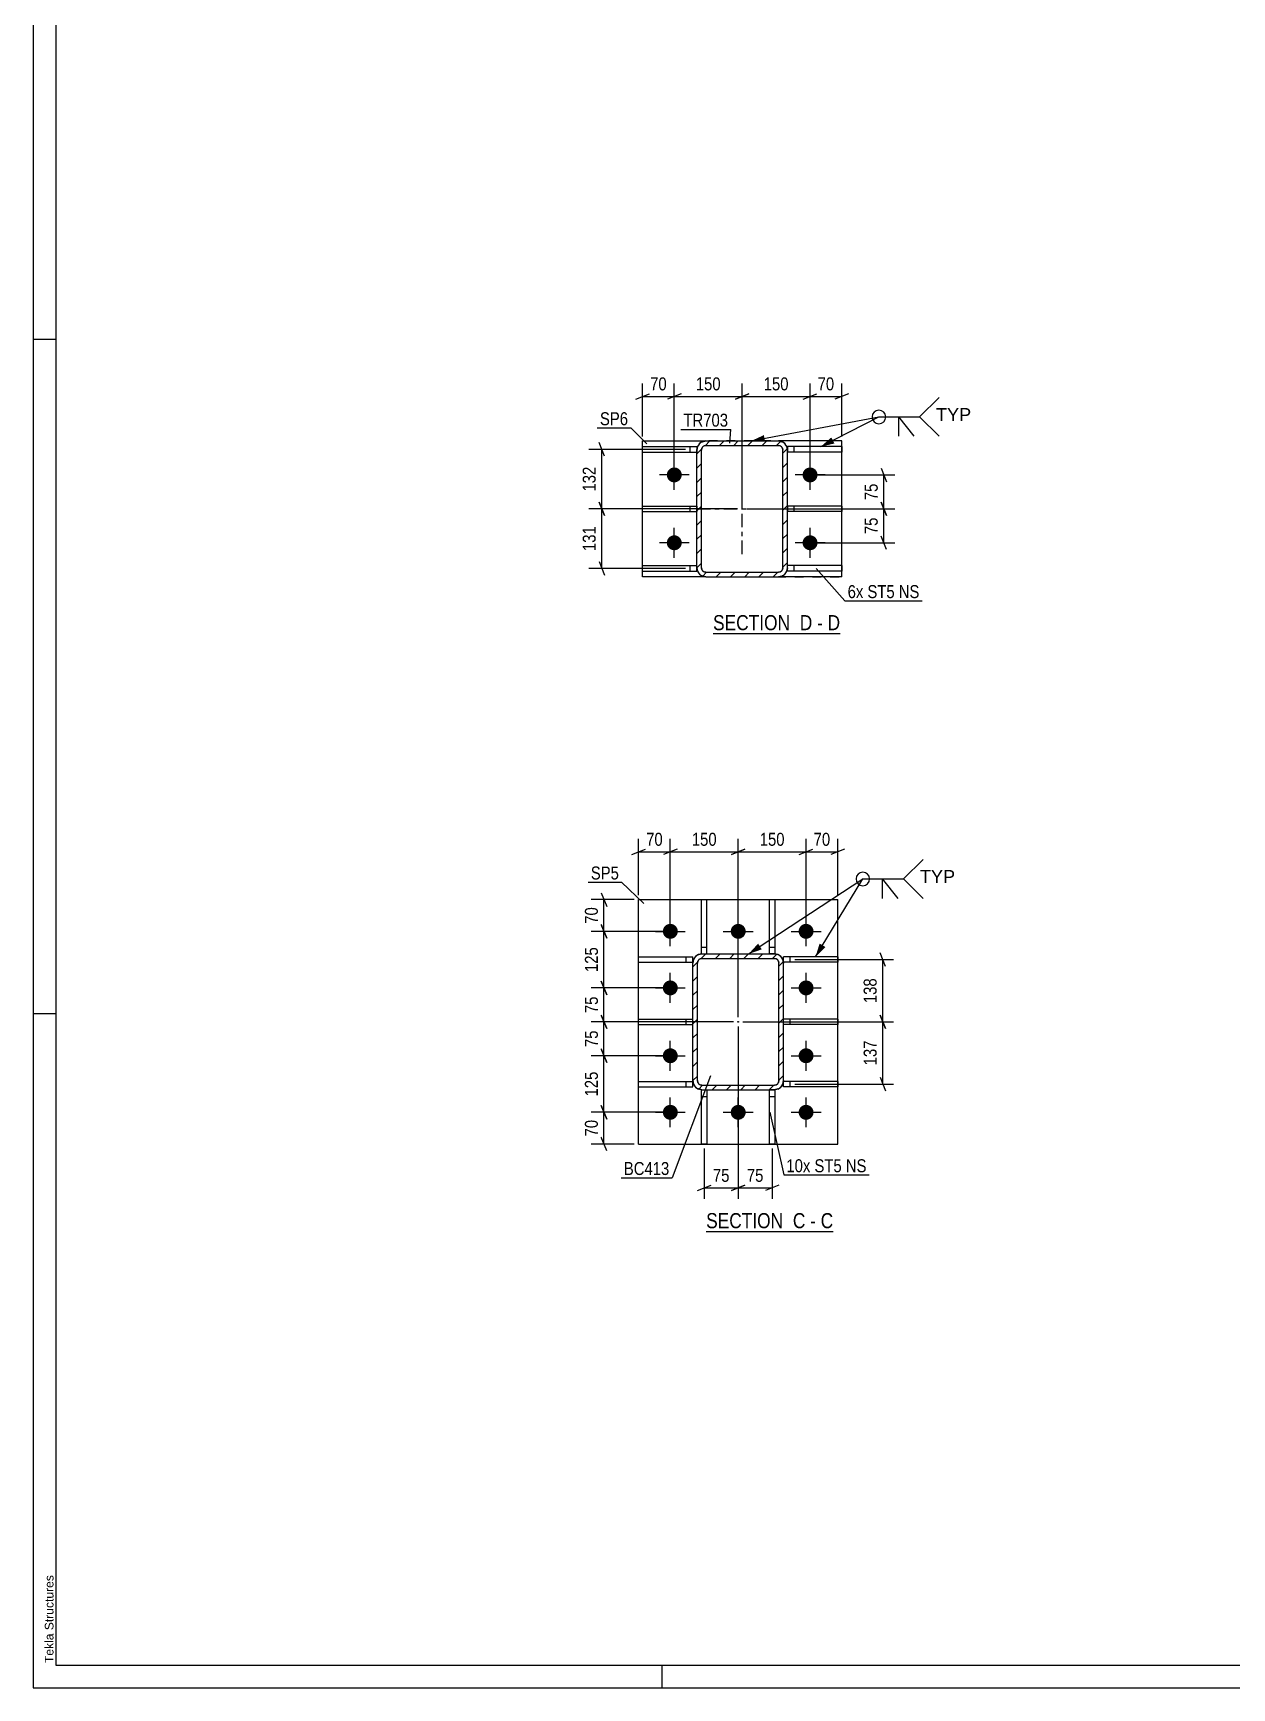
# Model space of a CAD drawing. Header units: millimetres. Extents: x -170 to 1019, y -677 to 164.
# Drawn here: x -169.8 to 95.1, y -676.9 to -311.2 of the extents above; entities that cross this region are included whole.
import ezdxf

# ---------------------------------------------------------------- set-up
doc = ezdxf.new("R2010")
doc.units = ezdxf.units.MM
doc.linetypes.add('DXK_LINE_DOT2', pattern=[3.9198, 1.9599, -1.9599])
doc.linetypes.add('DXK_LINE_DOT3', pattern=[5.9187, 2.979, -0.9799, 0.9799, -0.9799])
doc.styles.add('Arial', font='ARIAL.TTF', dxfattribs={"height": 0.2})
doc.styles.add('Arial Narrow', font='ARIALN.TTF', dxfattribs={"height": 0.2})

# ---------------------------------------------------------------- blocks, each defined once
blk = doc.blocks.new('Unknown-570387359-1163')
at = {"color": 5, "linetype": 'Continuous'}
for p, q in [((-169.76, 164.07), (-169.76, -676.93)), ((-164.76, 159.07), (-164.76, -671.93)), ((-164.76, -378.93), (-169.76, -378.93)), ((-164.76, -527.93), (-169.76, -527.93)), ((-164.76, -671.93), (1014.24, -671.93)), ((-30.76, -676.93), (-30.76, -671.93)), ((-169.76, -676.93), (1019.24, -676.93))]:
    blk.add_line(p, q, dxfattribs=at)
at = {"color": 174, "linetype": 'Continuous', "style": 'Arial'}
blk.add_text('Tekla Structures', height=1.9102, rotation=90, dxfattribs=at).set_placement((-165.26, -671.43))
blk = doc.blocks.new('Unknown-570387359-14 - 5888')
at = {"color": 6, "linetype": 'Continuous'}
blk.add_line((-21.07, -576.08), (7, -576.08), dxfattribs=at)
at = {"color": 0, "linetype": 'Continuous'}
blk.add_wipeout([(-2.96, -575.33), (-2.96, -571.83), (-21.07, -571.83), (-21.07, -575.33)], dxfattribs=at)
at = {"color": 7, "linetype": 'Continuous', "style": 'Arial Narrow'}
blk.add_text('SECTION ', height=3.34, dxfattribs=at).set_placement((-21.07, -575.33))
at = {"color": 0, "linetype": 'Continuous'}
blk.add_wipeout([(0.86, -575.33), (0.86, -571.83), (-1.91, -571.83), (-1.91, -575.33)], dxfattribs=at)
blk.add_wipeout([(3.18, -575.33), (3.18, -571.83), (1.91, -571.83), (1.91, -575.33)], dxfattribs=at)
at = {"color": 7, "linetype": 'Continuous', "style": 'Arial Narrow'}
blk.add_text('C', height=3.34, dxfattribs=at).set_placement((-1.91, -575.33))
at = {"color": 0, "linetype": 'Continuous'}
blk.add_wipeout([(7, -575.33), (7, -571.83), (4.23, -571.83), (4.23, -575.33)], dxfattribs=at)
at = {"color": 7, "linetype": 'Continuous', "style": 'Arial Narrow'}
for s, p in [('-', (1.91, -575.33)), ('C', (4.23, -575.33))]:
    blk.add_text(s, height=3.34, dxfattribs=at).set_placement(p)
blk = doc.blocks.new('Unknown-570387359-15 - 5481')
at = {"color": 6, "linetype": 'Continuous'}
blk.add_line((-19.54, -443.92), (8.53, -443.92), dxfattribs=at)
at = {"color": 0, "linetype": 'Continuous'}
blk.add_wipeout([(-1.43, -443.17), (-1.43, -439.67), (-19.54, -439.67), (-19.54, -443.17)], dxfattribs=at)
at = {"color": 7, "linetype": 'Continuous', "style": 'Arial Narrow'}
blk.add_text('SECTION ', height=3.34, dxfattribs=at).set_placement((-19.54, -443.17))
at = {"color": 0, "linetype": 'Continuous'}
blk.add_wipeout([(2.39, -443.17), (2.39, -439.67), (-0.38, -439.67), (-0.38, -443.17)], dxfattribs=at)
blk.add_wipeout([(4.71, -443.17), (4.71, -439.67), (3.44, -439.67), (3.44, -443.17)], dxfattribs=at)
at = {"color": 7, "linetype": 'Continuous', "style": 'Arial Narrow'}
blk.add_text('D', height=3.34, dxfattribs=at).set_placement((-0.38, -443.17))
at = {"color": 0, "linetype": 'Continuous'}
blk.add_wipeout([(8.53, -443.17), (8.53, -439.67), (5.76, -439.67), (5.76, -443.17)], dxfattribs=at)
at = {"color": 7, "linetype": 'Continuous', "style": 'Arial Narrow'}
for s, p in [('-', (3.44, -443.17)), ('D', (5.76, -443.17))]:
    blk.add_text(s, height=3.34, dxfattribs=at).set_placement(p)
blk = doc.blocks.new('Part-570387359-5983 - 5888')
at = {"color": 2, "linetype": 'Continuous'}
for p, q in [((-7.09, -556.72), (-7.09, -544.72)), ((-5.99, -544.72), (-5.89, -544.72)), ((-5.89, -544.72), (-5.89, -556.72)), ((-5.89, -556.72), (-7.09, -556.72))]:
    blk.add_line(p, q, dxfattribs=at)
at = {"color": 7, "linetype": 'DXK_LINE_DOT2'}
for p, q in [((-5.89, -544.72), (-7.09, -544.72)), ((-7.09, -546.22), (-5.89, -546.22))]:
    blk.add_line(p, q, dxfattribs=at)
blk = doc.blocks.new('Part-570387359-5978 - 5888')
at = {"color": 2, "linetype": 'Continuous'}
for p, q in [((-22.09, -556.72), (-22.09, -544.72)), ((-22.09, -544.72), (-21.99, -544.72)), ((-20.89, -544.72), (-20.89, -556.72)), ((-20.89, -556.72), (-22.09, -556.72))]:
    blk.add_line(p, q, dxfattribs=at)
at = {"color": 7, "linetype": 'DXK_LINE_DOT2'}
for p, q in [((-22.09, -544.72), (-20.89, -544.72)), ((-22.09, -546.22), (-20.89, -546.22))]:
    blk.add_line(p, q, dxfattribs=at)
blk = doc.blocks.new('Part-570387359-5906 - 5888')
at = {"linetype": 'Continuous'}
h = blk.add_hatch(dxfattribs=at)
h.set_pattern_fill('', scale=0.7, style=0, pattern_type=0)
h.set_pattern_definition([(45, (-23.9878, -542.716), (-1.57154, 1.57154), [])])
h.paths.add_polyline_path([(-23.99, -516.72), (-23.99, -542.72), (-23.84, -543.48), (-23.4, -544.13), (-22.75, -544.56), (-21.99, -544.72), (-5.99, -544.72), (-5.22, -544.56), (-4.57, -544.13), (-4.14, -543.48), (-3.99, -542.72), (-3.99, -516.72), (-4.14, -515.95), (-4.57, -515.3), (-5.22, -514.87), (-5.99, -514.72), (-21.99, -514.72), (-22.75, -514.87), (-23.4, -515.3), (-23.84, -515.95)])
h.paths.add_polyline_path([(-22.69, -516.01), (-22.37, -515.79), (-21.99, -515.72), (-5.99, -515.72), (-5.61, -515.79), (-5.28, -516.01), (-5.06, -516.33), (-4.99, -516.72), (-4.99, -542.72), (-5.06, -543.1), (-5.28, -543.42), (-5.61, -543.64), (-5.99, -543.72), (-21.99, -543.72), (-22.37, -543.64), (-22.69, -543.42), (-22.91, -543.1), (-22.99, -542.72), (-22.99, -516.72), (-22.91, -516.33)])
blk.add_hatch(color=30, dxfattribs=at).paths.add_polyline_path([(-13.99, -529.82, -1), (-13.99, -529.62, -1)])
at = {"color": 7, "linetype": 'DXK_LINE_DOT2'}
for p, q in [((-22.75, -514.87), (-21.99, -514.72)), ((-21.99, -514.72), (-5.99, -514.72)), ((-5.99, -514.72), (-5.22, -514.87)), ((-23.99, -516.72), (-23.84, -515.95)), ((-23.99, -542.72), (-23.99, -516.72)), ((-22.91, -516.33), (-22.99, -516.72)), ((-22.99, -542.72), (-22.99, -516.72)), ((-21.99, -515.72), (-22.37, -515.79)), ((-21.99, -515.72), (-5.99, -515.72)), ((-5.61, -515.79), (-5.99, -515.72)), ((-4.99, -516.72), (-5.06, -516.33)), ((-4.99, -542.72), (-4.99, -516.72)), ((-4.14, -515.95), (-3.99, -516.72)), ((-3.99, -542.72), (-3.99, -516.72)), ((-23.84, -543.48), (-23.99, -542.72)), ((-22.99, -542.72), (-22.91, -543.1)), ((-21.99, -544.72), (-22.75, -544.56)), ((-22.37, -543.64), (-21.99, -543.72)), ((-21.99, -543.72), (-5.99, -543.72)), ((-21.99, -544.72), (-5.99, -544.72)), ((-5.99, -543.72), (-5.61, -543.64)), ((-5.22, -544.56), (-5.99, -544.72)), ((-5.06, -543.1), (-4.99, -542.72)), ((-3.99, -542.72), (-4.14, -543.48))]:
    blk.add_line(p, q, dxfattribs=at)
at = {"color": 2, "linetype": 'Continuous'}
for p, q in [((-21.99, -514.72), (-22.75, -514.87)), ((-21.99, -514.72), (-5.99, -514.72)), ((-5.22, -514.87), (-5.99, -514.72)), ((-23.84, -515.95), (-23.99, -516.72)), ((-23.99, -542.72), (-23.99, -516.72)), ((-22.99, -516.72), (-22.91, -516.33)), ((-22.99, -542.72), (-22.99, -516.72)), ((-22.37, -515.79), (-21.99, -515.72)), ((-21.99, -515.72), (-5.99, -515.72)), ((-5.99, -515.72), (-5.61, -515.79)), ((-5.06, -516.33), (-4.99, -516.72)), ((-4.99, -542.72), (-4.99, -516.72)), ((-3.99, -516.72), (-4.14, -515.95)), ((-3.99, -542.72), (-3.99, -516.72)), ((-23.99, -542.72), (-23.84, -543.48)), ((-22.91, -543.1), (-22.99, -542.72)), ((-22.75, -544.56), (-21.99, -544.72)), ((-21.99, -543.72), (-22.37, -543.64)), ((-21.99, -543.72), (-5.99, -543.72)), ((-21.99, -544.72), (-5.99, -544.72)), ((-5.61, -543.64), (-5.99, -543.72)), ((-5.99, -544.72), (-5.22, -544.56)), ((-4.99, -542.72), (-5.06, -543.1)), ((-4.14, -543.48), (-3.99, -542.72))]:
    blk.add_line(p, q, dxfattribs=at)
at = {"color": 7, "linetype": 'DXK_LINE_DOT3'}
blk.add_line((-13.99, -529.72), (-13.99, -529.72), dxfattribs=at)
at = {"color": 30, "linetype": 'DXK_LINE_DOT3'}
blk.add_line((-13.99, -529.72), (-13.99, -529.72), dxfattribs=at)
at = {"color": 30, "linetype": 'Continuous'}
blk.add_circle((-13.99, -529.72), 0.1, dxfattribs=at)
at = {"color": 7, "linetype": 'DXK_LINE_DOT2'}
for centre, radius, start, end in [((-21.99, -516.72), 2, 112.5, 157.5), ((-5.99, -516.72), 2, 22.5, 67.5), ((-21.99, -516.72), 1, 112.5, 157.5), ((-5.99, -516.72), 1, 22.5, 67.5), ((-21.99, -542.72), 2, 202.5, 247.5), ((-21.99, -542.72), 1, 202.5, 247.5), ((-5.99, -542.72), 1, 292.5, 337.5), ((-5.99, -542.72), 2, 292.5, 337.5)]:
    blk.add_arc(centre, radius, start, end, dxfattribs=at)
at = {"color": 2, "linetype": 'Continuous'}
for centre, radius, start, end in [((-21.99, -516.72), 2, 112.5, 157.5), ((-5.99, -516.72), 2, 22.5, 67.5), ((-21.99, -516.72), 1, 112.5, 157.5), ((-5.99, -516.72), 1, 22.5, 67.5), ((-21.99, -542.72), 2, 202.5, 247.5), ((-21.99, -542.72), 1, 202.5, 247.5), ((-5.99, -542.72), 1, 292.5, 337.5), ((-5.99, -542.72), 2, 292.5, 337.5)]:
    blk.add_arc(centre, radius, start, end, dxfattribs=at)
blk = doc.blocks.new('Bolt-570387359-5915 - 5888')
at = {"linetype": 'Continuous'}
for points in [[(-30.64, -509.72, -1), (-27.34, -509.72, -1)], [(-15.64, -509.72, -1), (-12.34, -509.72, -1)], [(-0.64, -509.72, -1), (2.66, -509.72, -1)], [(-30.64, -522.22, -1), (-27.34, -522.22, -1)], [(-0.64, -522.22, -1), (2.66, -522.22, -1)], [(-30.64, -537.22, -1), (-27.34, -537.22, -1)], [(-0.64, -537.22, -1), (2.66, -537.22, -1)], [(-30.64, -549.72, -1), (-27.34, -549.72, -1)], [(-15.64, -549.72, -1), (-12.34, -549.72, -1)], [(-0.64, -549.72, -1), (2.66, -549.72, -1)]]:
    blk.add_hatch(color=1, dxfattribs=at).paths.add_polyline_path(points)
at = {"color": 1, "linetype": 'Continuous'}
for p, q in [((-28.99, -513.02), (-28.99, -506.42)), ((-13.99, -513.02), (-13.99, -506.42)), ((1.01, -513.02), (1.01, -506.42)), ((-32.29, -509.72), (-25.69, -509.72)), ((-17.29, -509.72), (-10.69, -509.72)), ((-2.29, -509.72), (4.31, -509.72)), ((-28.99, -525.52), (-28.99, -518.92)), ((1.01, -525.52), (1.01, -518.92)), ((-32.29, -522.22), (-25.69, -522.22)), ((-2.29, -522.22), (4.31, -522.22)), ((-28.99, -540.52), (-28.99, -533.92)), ((1.01, -540.52), (1.01, -533.92)), ((-32.29, -537.22), (-25.69, -537.22)), ((-2.29, -537.22), (4.31, -537.22)), ((-28.99, -553.02), (-28.99, -546.42)), ((-13.99, -553.02), (-13.99, -546.42)), ((1.01, -553.02), (1.01, -546.42)), ((-32.29, -549.72), (-25.69, -549.72)), ((-17.29, -549.72), (-10.69, -549.72)), ((-2.29, -549.72), (4.31, -549.72))]:
    blk.add_line(p, q, dxfattribs=at)
blk = doc.blocks.new('Part-570387359-5973 - 5888')
at = {"color": 2, "linetype": 'Continuous'}
for p, q in [((-7.09, -514.72), (-7.09, -502.72)), ((-7.09, -502.72), (-5.89, -502.72)), ((-5.89, -502.72), (-5.89, -514.72)), ((-5.89, -514.72), (-5.99, -514.72))]:
    blk.add_line(p, q, dxfattribs=at)
at = {"color": 7, "linetype": 'DXK_LINE_DOT2'}
for p, q in [((-7.09, -513.22), (-5.89, -513.22)), ((-5.99, -514.72), (-7.09, -514.72))]:
    blk.add_line(p, q, dxfattribs=at)
blk = doc.blocks.new('Part-570387359-6017 - 5888')
at = {"color": 2, "linetype": 'Continuous'}
for p, q in [((-35.99, -544.07), (-35.99, -542.87)), ((-35.99, -542.87), (-23.99, -542.87)), ((-35.99, -544.07), (-23.99, -544.07)), ((-23.99, -544.07), (-23.99, -542.87))]:
    blk.add_line(p, q, dxfattribs=at)
at = {"color": 7, "linetype": 'DXK_LINE_DOT2'}
blk.add_line((-25.49, -544.07), (-25.49, -542.87), dxfattribs=at)
blk = doc.blocks.new('Part-570387359-5953 - 5888')
at = {"color": 2, "linetype": 'Continuous'}
for p, q in [((-35.99, -556.72), (-35.99, -502.72)), ((-35.99, -502.72), (8.01, -502.72)), ((8.01, -556.72), (8.01, -502.72)), ((-35.99, -556.72), (8.01, -556.72))]:
    blk.add_line(p, q, dxfattribs=at)
blk = doc.blocks.new('Part-570387359-5997 - 5888')
at = {"color": 2, "linetype": 'Continuous'}
for p, q in [((8.01, -529.12), (-3.99, -529.12)), ((8.01, -529.12), (8.01, -530.32)), ((8.01, -530.32), (-3.99, -530.32))]:
    blk.add_line(p, q, dxfattribs=at)
at = {"color": 7, "linetype": 'DXK_LINE_DOT2'}
for p, q in [((-3.99, -530.32), (-3.99, -529.12)), ((-2.49, -530.32), (-2.49, -529.12))]:
    blk.add_line(p, q, dxfattribs=at)
blk = doc.blocks.new('Part-570387359-6002 - 5888')
at = {"color": 2, "linetype": 'Continuous'}
for p, q in [((8.01, -542.87), (-3.99, -542.87)), ((-3.99, -544.07), (-3.99, -542.87)), ((8.01, -544.07), (-3.99, -544.07)), ((8.01, -542.87), (8.01, -544.07))]:
    blk.add_line(p, q, dxfattribs=at)
at = {"color": 7, "linetype": 'DXK_LINE_DOT2'}
blk.add_line((-2.49, -544.07), (-2.49, -542.87), dxfattribs=at)
blk = doc.blocks.new('Part-570387359-6007 - 5888')
at = {"color": 2, "linetype": 'Continuous'}
for p, q in [((-35.99, -516.57), (-35.99, -515.37)), ((-35.99, -515.37), (-23.99, -515.37)), ((-23.99, -516.57), (-23.99, -515.37)), ((-35.99, -516.57), (-23.99, -516.57))]:
    blk.add_line(p, q, dxfattribs=at)
at = {"color": 7, "linetype": 'DXK_LINE_DOT2'}
blk.add_line((-25.49, -516.57), (-25.49, -515.37), dxfattribs=at)
blk = doc.blocks.new('Part-570387359-6012 - 5888')
at = {"color": 2, "linetype": 'Continuous'}
for p, q in [((-35.99, -530.32), (-35.99, -529.12)), ((-35.99, -529.12), (-23.99, -529.12)), ((-35.99, -530.32), (-23.99, -530.32))]:
    blk.add_line(p, q, dxfattribs=at)
at = {"color": 7, "linetype": 'DXK_LINE_DOT2'}
for p, q in [((-25.49, -530.32), (-25.49, -529.12)), ((-23.99, -530.32), (-23.99, -529.12))]:
    blk.add_line(p, q, dxfattribs=at)
blk = doc.blocks.new('Part-570387359-6022 - 5888')
at = {"color": 2, "linetype": 'Continuous'}
for p, q in [((-22.09, -514.72), (-22.09, -502.72)), ((-22.09, -502.72), (-20.89, -502.72)), ((-20.89, -514.72), (-20.89, -502.72)), ((-22.09, -514.72), (-21.99, -514.72))]:
    blk.add_line(p, q, dxfattribs=at)
at = {"color": 7, "linetype": 'DXK_LINE_DOT2'}
for p, q in [((-22.09, -513.22), (-20.89, -513.22)), ((-21.99, -514.72), (-20.89, -514.72))]:
    blk.add_line(p, q, dxfattribs=at)
blk = doc.blocks.new('Part-570387359-6038 - 5888')
at = {"color": 2, "linetype": 'Continuous'}
for p, q in [((8.01, -515.37), (-3.99, -515.37)), ((-3.99, -516.57), (-3.99, -515.37)), ((8.01, -515.37), (8.01, -516.57)), ((8.01, -516.57), (-3.99, -516.57))]:
    blk.add_line(p, q, dxfattribs=at)
at = {"color": 7, "linetype": 'DXK_LINE_DOT2'}
blk.add_line((-2.49, -516.57), (-2.49, -515.37), dxfattribs=at)
blk = doc.blocks.new('Part-570387359-5596 - 5481')
at = {"color": 2, "linetype": 'Continuous'}
for p, q in [((8.89, -402.6), (-3.11, -402.6)), ((-3.11, -402.6), (-3.11, -403.35)), ((8.89, -403.8), (-3.11, -403.8)), ((8.89, -402.6), (8.89, -403.8))]:
    blk.add_line(p, q, dxfattribs=at)
at = {"color": 7, "linetype": 'DXK_LINE_DOT2'}
for p, q in [((-3.11, -403.35), (-3.11, -403.8)), ((-1.61, -403.8), (-1.61, -402.6))]:
    blk.add_line(p, q, dxfattribs=at)
blk = doc.blocks.new('Part-570387359-5631 - 5481')
at = {"color": 2, "linetype": 'Continuous'}
for p, q in [((8.89, -428.9), (-3.11, -428.9)), ((-3.11, -430.1), (-3.11, -429.35)), ((8.89, -430.1), (-3.11, -430.1)), ((8.89, -428.9), (8.89, -430.1))]:
    blk.add_line(p, q, dxfattribs=at)
at = {"color": 7, "linetype": 'DXK_LINE_DOT2'}
for p, q in [((-3.11, -429.35), (-3.11, -428.9)), ((-1.61, -430.1), (-1.61, -428.9))]:
    blk.add_line(p, q, dxfattribs=at)
blk = doc.blocks.new('Part-570387359-5611 - 5481')
at = {"color": 2, "linetype": 'Continuous'}
for p, q in [((-35.11, -403.8), (-35.11, -402.6)), ((-35.11, -402.6), (-23.11, -402.6)), ((-35.11, -403.8), (-23.11, -403.8)), ((-23.11, -402.6), (-23.11, -403.35))]:
    blk.add_line(p, q, dxfattribs=at)
at = {"color": 7, "linetype": 'DXK_LINE_DOT2'}
for p, q in [((-24.61, -403.8), (-24.61, -402.6)), ((-23.11, -403.35), (-23.11, -403.8))]:
    blk.add_line(p, q, dxfattribs=at)
blk = doc.blocks.new('Part-570387359-5571 - 5481')
at = {"color": 2, "linetype": 'Continuous'}
for p, q in [((-35.11, -431.35), (-35.11, -401.35)), ((-35.11, -401.35), (-21.11, -401.35)), ((8.89, -401.35), (-5.11, -401.35)), ((8.89, -431.35), (8.89, -401.35)), ((-21.11, -431.35), (-35.11, -431.35)), ((8.89, -431.35), (-5.11, -431.35))]:
    blk.add_line(p, q, dxfattribs=at)
at = {"color": 7, "linetype": 'DXK_LINE_DOT2'}
for p, q in [((8.89, -401.35), (-21.11, -401.35)), ((-21.11, -401.35), (-5.11, -401.35)), ((-21.11, -431.35), (8.89, -431.35)), ((-21.11, -431.35), (-5.11, -431.35))]:
    blk.add_line(p, q, dxfattribs=at)
blk = doc.blocks.new('Part-570387359-5601 - 5481')
at = {"color": 2, "linetype": 'Continuous'}
for p, q in [((8.89, -415.75), (-3.11, -415.75)), ((8.89, -415.75), (8.89, -416.95)), ((8.89, -416.95), (-3.11, -416.95))]:
    blk.add_line(p, q, dxfattribs=at)
at = {"color": 7, "linetype": 'DXK_LINE_DOT2'}
for p, q in [((-3.11, -415.75), (-3.11, -416.95)), ((-1.61, -416.95), (-1.61, -415.75))]:
    blk.add_line(p, q, dxfattribs=at)
blk = doc.blocks.new('Part-570387359-5606 - 5481')
at = {"color": 2, "linetype": 'Continuous'}
for p, q in [((-35.11, -430.1), (-35.11, -428.9)), ((-35.11, -428.9), (-23.11, -428.9)), ((-35.11, -430.1), (-23.11, -430.1)), ((-23.11, -430.1), (-23.11, -429.35))]:
    blk.add_line(p, q, dxfattribs=at)
at = {"color": 7, "linetype": 'DXK_LINE_DOT2'}
for p, q in [((-24.61, -430.1), (-24.61, -428.9)), ((-23.11, -429.35), (-23.11, -428.9))]:
    blk.add_line(p, q, dxfattribs=at)
blk = doc.blocks.new('Part-570387359-5616 - 5481')
at = {"color": 2, "linetype": 'Continuous'}
for p, q in [((-35.11, -416.95), (-35.11, -415.75)), ((-35.11, -415.75), (-23.11, -415.75)), ((-35.11, -416.95), (-23.11, -416.95))]:
    blk.add_line(p, q, dxfattribs=at)
at = {"color": 7, "linetype": 'DXK_LINE_DOT2'}
for p, q in [((-24.61, -416.95), (-24.61, -415.75)), ((-23.11, -415.75), (-23.11, -416.95))]:
    blk.add_line(p, q, dxfattribs=at)
blk = doc.blocks.new('Part-570387359-5642 - 5481')
at = {"linetype": 'Continuous'}
h = blk.add_hatch(dxfattribs=at)
h.set_pattern_fill('', scale=0.7, style=0, pattern_type=0)
h.set_pattern_definition([(45, (-23.112, -429.3494), (-1.57154, 1.57154), [])])
h.paths.add_polyline_path([(-23.11, -403.35), (-23.11, -429.35), (-22.96, -430.11), (-22.53, -430.76), (-21.88, -431.2), (-21.11, -431.35), (-5.11, -431.35), (-4.35, -431.2), (-3.7, -430.76), (-3.26, -430.11), (-3.11, -429.35), (-3.11, -403.35), (-3.26, -402.58), (-3.7, -401.94), (-4.35, -401.5), (-5.11, -401.35), (-21.11, -401.35), (-21.88, -401.5), (-22.53, -401.94), (-22.96, -402.58)])
h.paths.add_polyline_path([(-21.82, -402.64), (-21.49, -402.43), (-21.11, -402.35), (-5.11, -402.35), (-4.73, -402.43), (-4.4, -402.64), (-4.19, -402.97), (-4.11, -403.35), (-4.11, -429.35), (-4.19, -429.73), (-4.4, -430.06), (-4.73, -430.27), (-5.11, -430.35), (-21.11, -430.35), (-21.49, -430.27), (-21.82, -430.06), (-22.04, -429.73), (-22.11, -429.35), (-22.11, -403.35), (-22.04, -402.97)])
at = {"color": 7, "linetype": 'DXK_LINE_DOT2'}
for p, q in [((-21.88, -401.5), (-21.11, -401.35)), ((-21.11, -401.35), (-5.11, -401.35)), ((-5.11, -401.35), (-4.35, -401.5)), ((-23.11, -403.35), (-22.96, -402.58)), ((-23.11, -429.35), (-23.11, -403.35)), ((-22.04, -402.97), (-22.11, -403.35)), ((-22.11, -429.35), (-22.11, -403.35)), ((-21.11, -402.35), (-21.49, -402.43)), ((-21.11, -402.35), (-5.11, -402.35)), ((-4.73, -402.43), (-5.11, -402.35)), ((-4.11, -403.35), (-4.19, -402.97)), ((-4.11, -429.35), (-4.11, -403.35)), ((-3.26, -402.58), (-3.11, -403.35)), ((-3.11, -429.35), (-3.11, -403.35)), ((-22.96, -430.11), (-23.11, -429.35)), ((-22.11, -429.35), (-22.04, -429.73)), ((-21.11, -431.35), (-21.88, -431.2)), ((-21.49, -430.27), (-21.11, -430.35)), ((-21.11, -430.35), (-5.11, -430.35)), ((-21.11, -431.35), (-5.11, -431.35)), ((-5.11, -430.35), (-4.73, -430.27)), ((-4.35, -431.2), (-5.11, -431.35)), ((-4.19, -429.73), (-4.11, -429.35)), ((-3.11, -429.35), (-3.26, -430.11))]:
    blk.add_line(p, q, dxfattribs=at)
at = {"color": 2, "linetype": 'Continuous'}
for p, q in [((-21.11, -401.35), (-21.88, -401.5)), ((-21.11, -401.35), (-5.11, -401.35)), ((-4.35, -401.5), (-5.11, -401.35)), ((-22.96, -402.58), (-23.11, -403.35)), ((-23.11, -429.35), (-23.11, -403.35)), ((-22.11, -403.35), (-22.04, -402.97)), ((-22.11, -429.35), (-22.11, -403.35)), ((-21.49, -402.43), (-21.11, -402.35)), ((-21.11, -402.35), (-5.11, -402.35)), ((-5.11, -402.35), (-4.73, -402.43)), ((-4.19, -402.97), (-4.11, -403.35)), ((-4.11, -429.35), (-4.11, -403.35)), ((-3.11, -403.35), (-3.26, -402.58)), ((-3.11, -429.35), (-3.11, -403.35)), ((-23.11, -429.35), (-22.96, -430.11)), ((-22.04, -429.73), (-22.11, -429.35)), ((-21.88, -431.2), (-21.11, -431.35)), ((-21.11, -430.35), (-21.49, -430.27)), ((-21.11, -430.35), (-5.11, -430.35)), ((-21.11, -431.35), (-5.11, -431.35)), ((-4.73, -430.27), (-5.11, -430.35)), ((-5.11, -431.35), (-4.35, -431.2)), ((-4.11, -429.35), (-4.19, -429.73)), ((-3.26, -430.11), (-3.11, -429.35))]:
    blk.add_line(p, q, dxfattribs=at)
at = {"color": 7, "linetype": 'DXK_LINE_DOT3'}
for p, q in [((-13.11, -426.35), (-13.11, -406.35)), ((-23.11, -416.35), (-3.11, -416.35))]:
    blk.add_line(p, q, dxfattribs=at)
at = {"color": 7, "linetype": 'DXK_LINE_DOT2'}
for centre, radius, start, end in [((-21.11, -403.35), 2, 112.5, 157.5), ((-5.11, -403.35), 2, 22.5, 67.5), ((-21.11, -403.35), 1, 112.5, 157.5), ((-5.11, -403.35), 1, 22.5, 67.5), ((-21.11, -429.35), 2, 202.5, 247.5), ((-21.11, -429.35), 1, 202.5, 247.5), ((-5.11, -429.35), 1, 292.5, 337.5), ((-5.11, -429.35), 2, 292.5, 337.5)]:
    blk.add_arc(centre, radius, start, end, dxfattribs=at)
at = {"color": 2, "linetype": 'Continuous'}
for centre, radius, start, end in [((-21.11, -403.35), 2, 112.5, 157.5), ((-5.11, -403.35), 2, 22.5, 67.5), ((-21.11, -403.35), 1, 112.5, 157.5), ((-5.11, -403.35), 1, 22.5, 67.5), ((-21.11, -429.35), 2, 202.5, 247.5), ((-21.11, -429.35), 1, 202.5, 247.5), ((-5.11, -429.35), 1, 292.5, 337.5), ((-5.11, -429.35), 2, 292.5, 337.5)]:
    blk.add_arc(centre, radius, start, end, dxfattribs=at)
blk = doc.blocks.new('Bolt-570387359-5668 - 5481')
at = {"linetype": 'Continuous'}
for points in [[(-29.76, -408.85, -1), (-26.46, -408.85, -1)], [(0.24, -408.85, -1), (3.54, -408.85, -1)], [(-29.76, -423.85, -1), (-26.46, -423.85, -1)], [(0.24, -423.85, -1), (3.54, -423.85, -1)]]:
    blk.add_hatch(color=1, dxfattribs=at).paths.add_polyline_path(points)
at = {"color": 1, "linetype": 'Continuous'}
for p, q in [((-28.11, -412.15), (-28.11, -405.55)), ((1.89, -412.15), (1.89, -405.55)), ((-24.81, -408.85), (-31.41, -408.85)), ((5.19, -408.85), (-1.41, -408.85)), ((-28.11, -427.15), (-28.11, -420.55)), ((1.89, -427.15), (1.89, -420.55)), ((-24.81, -423.85), (-31.41, -423.85)), ((5.19, -423.85), (-1.41, -423.85))]:
    blk.add_line(p, q, dxfattribs=at)
blk = doc.blocks.new('StraightDimension-570387359-18965 - 5888')
at = {"color": 7, "linetype": 'Continuous'}
for p, q in [((-36.99, -502.72), (-46.49, -502.72)), ((-44.24, -501.22), (-43.04, -504.22)), ((-43.64, -509.72), (-43.64, -502.72)), ((-43.04, -511.22), (-44.24, -508.22)), ((-29.99, -509.72), (-46.49, -509.72))]:
    blk.add_line(p, q, dxfattribs=at)
at = {"color": 0}
blk.add_wipeout([(-44.39, -503.79), (-48.59, -503.79), (-48.59, -508.64), (-44.39, -508.64)], dxfattribs=at)
at = {"color": 3, "style": 'Arial Narrow'}
blk.add_text('70', height=2.863, rotation=90.0002, dxfattribs=at).set_placement((-44.99, -508.04))
blk = doc.blocks.new('StraightDimension-570387359-18970 - 5888')
at = {"color": 7, "linetype": 'Continuous'}
for p, q in [((-44.24, -548.22), (-43.04, -551.22)), ((-29.99, -549.72), (-46.49, -549.72)), ((-43.64, -556.72), (-43.64, -549.72)), ((-43.04, -558.22), (-44.24, -555.22)), ((-36.99, -556.72), (-46.49, -556.72))]:
    blk.add_line(p, q, dxfattribs=at)
at = {"color": 0}
blk.add_wipeout([(-44.39, -550.79), (-48.59, -550.79), (-48.59, -555.64), (-44.39, -555.64)], dxfattribs=at)
at = {"color": 3, "style": 'Arial Narrow'}
blk.add_text('70', height=2.863, rotation=90.0002, dxfattribs=at).set_placement((-44.99, -555.04))
blk = doc.blocks.new('StraightDimension-570387359-6171 - 5888')
at = {"color": 7, "linetype": 'Continuous'}
for p, q in [((18.54, -517.47), (17.34, -514.47)), ((-1.49, -515.97), (20.34, -515.97)), ((17.94, -529.72), (17.94, -515.97)), ((-12.99, -529.72), (20.34, -529.72)), ((17.34, -528.22), (18.54, -531.22))]:
    blk.add_line(p, q, dxfattribs=at)
at = {"color": 0}
blk.add_wipeout([(17.19, -519.5), (12.99, -519.5), (12.99, -526.18), (17.19, -526.18)], dxfattribs=at)
at = {"color": 3, "style": 'Arial Narrow'}
blk.add_text('138', height=2.863, rotation=90.0002, dxfattribs=at).set_placement((16.59, -525.58))
blk = doc.blocks.new('StraightDimension-570387359-6130 - 5888')
at = {"color": 7, "linetype": 'Continuous'}
for p, q in [((-28.99, -508.72), (-28.99, -489.31)), ((-13.99, -528.72), (-13.99, -489.31)), ((-27.49, -491.56), (-30.49, -492.76)), ((-28.99, -492.16), (-13.99, -492.16)), ((-15.49, -492.76), (-12.49, -491.56))]:
    blk.add_line(p, q, dxfattribs=at)
at = {"color": 0}
blk.add_wipeout([(-18.15, -491.41), (-18.15, -487.21), (-24.83, -487.21), (-24.83, -491.41)], dxfattribs=at)
at = {"color": 3, "style": 'Arial Narrow'}
blk.add_text('150', height=2.863, dxfattribs=at).set_placement((-24.23, -490.81))
blk = doc.blocks.new('StraightDimension-570387359-18969 - 5888')
at = {"color": 7, "linetype": 'Continuous'}
for p, q in [((-29.99, -537.22), (-46.49, -537.22)), ((-44.24, -535.72), (-43.04, -538.72)), ((-43.64, -549.72), (-43.64, -537.22)), ((-43.04, -551.22), (-44.24, -548.22)), ((-29.99, -549.72), (-46.49, -549.72))]:
    blk.add_line(p, q, dxfattribs=at)
at = {"color": 0}
blk.add_wipeout([(-44.39, -540.12), (-48.59, -540.12), (-48.59, -546.81), (-44.39, -546.81)], dxfattribs=at)
at = {"color": 3, "style": 'Arial Narrow'}
blk.add_text('125', height=2.863, rotation=90.0002, dxfattribs=at).set_placement((-44.99, -546.21))
blk = doc.blocks.new('StraightDimension-570387359-18966 - 5888')
at = {"color": 7, "linetype": 'Continuous'}
for p, q in [((-44.24, -508.22), (-43.04, -511.22)), ((-29.99, -509.72), (-46.49, -509.72)), ((-43.64, -522.22), (-43.64, -509.72)), ((-29.99, -522.22), (-46.49, -522.22)), ((-43.04, -523.72), (-44.24, -520.72))]:
    blk.add_line(p, q, dxfattribs=at)
at = {"color": 0}
blk.add_wipeout([(-44.39, -512.62), (-48.59, -512.62), (-48.59, -519.31), (-44.39, -519.31)], dxfattribs=at)
at = {"color": 3, "style": 'Arial Narrow'}
blk.add_text('125', height=2.863, rotation=90.0002, dxfattribs=at).set_placement((-44.99, -518.71))
blk = doc.blocks.new('StraightDimension-570387359-6147 - 5888')
at = {"color": 7, "linetype": 'Continuous'}
for p, q in [((-35.99, -501.72), (-35.99, -489.31)), ((-28.99, -508.72), (-28.99, -489.31)), ((-37.49, -492.76), (-34.49, -491.56)), ((-35.99, -492.16), (-28.99, -492.16)), ((-27.49, -491.56), (-30.49, -492.76))]:
    blk.add_line(p, q, dxfattribs=at)
at = {"color": 0}
blk.add_wipeout([(-30.06, -491.41), (-30.06, -487.21), (-34.92, -487.21), (-34.92, -491.41)], dxfattribs=at)
at = {"color": 3, "style": 'Arial Narrow'}
blk.add_text('70', height=2.863, dxfattribs=at).set_placement((-34.32, -490.81))
blk = doc.blocks.new('StraightDimension-570387359-6103 - 5888')
at = {"color": 7, "linetype": 'Continuous'}
for p, q in [((1.01, -508.72), (1.01, -489.31)), ((8.01, -501.72), (8.01, -489.31)), ((-0.49, -492.76), (2.51, -491.56)), ((1.01, -492.16), (8.01, -492.16)), ((9.51, -491.56), (6.51, -492.76))]:
    blk.add_line(p, q, dxfattribs=at)
at = {"color": 0}
blk.add_wipeout([(6.94, -491.41), (6.94, -487.21), (2.08, -487.21), (2.08, -491.41)], dxfattribs=at)
at = {"color": 3, "style": 'Arial Narrow'}
blk.add_text('70', height=2.863, dxfattribs=at).set_placement((2.68, -490.81))
blk = doc.blocks.new('StraightDimension-570387359-6113 - 5888')
at = {"color": 7, "linetype": 'Continuous'}
for p, q in [((-13.99, -528.72), (-13.99, -489.31)), ((1.01, -508.72), (1.01, -489.31)), ((-12.49, -491.56), (-15.49, -492.76)), ((-13.99, -492.16), (1.01, -492.16)), ((-0.49, -492.76), (2.51, -491.56))]:
    blk.add_line(p, q, dxfattribs=at)
at = {"color": 0}
blk.add_wipeout([(-3.15, -491.41), (-3.15, -487.21), (-9.83, -487.21), (-9.83, -491.41)], dxfattribs=at)
at = {"color": 3, "style": 'Arial Narrow'}
blk.add_text('150', height=2.863, dxfattribs=at).set_placement((-9.23, -490.81))
blk = doc.blocks.new('StraightDimension-570387359-6158 - 5888')
at = {"color": 7, "linetype": 'Continuous'}
for p, q in [((-12.99, -529.72), (20.34, -529.72)), ((18.54, -531.22), (17.34, -528.22)), ((17.94, -543.47), (17.94, -529.72)), ((-1.49, -543.47), (20.34, -543.47)), ((17.34, -541.97), (18.54, -544.97))]:
    blk.add_line(p, q, dxfattribs=at)
at = {"color": 0}
blk.add_wipeout([(17.19, -533.25), (12.99, -533.25), (12.99, -539.93), (17.19, -539.93)], dxfattribs=at)
at = {"color": 3, "style": 'Arial Narrow'}
blk.add_text('137', height=2.863, rotation=90.0002, dxfattribs=at).set_placement((16.59, -539.33))
blk = doc.blocks.new('StraightDimension-570387359-6244 - 5888')
at = {"color": 7, "linetype": 'Continuous'}
for p, q in [((-13.99, -530.72), (-13.99, -568.83)), ((-21.49, -557.72), (-21.49, -568.83)), ((-22.99, -567.03), (-19.99, -565.83)), ((-21.49, -566.43), (-13.99, -566.43)), ((-12.49, -565.83), (-15.49, -567.03))]:
    blk.add_line(p, q, dxfattribs=at)
at = {"color": 0}
blk.add_wipeout([(-15.31, -565.68), (-15.31, -561.48), (-20.17, -561.48), (-20.17, -565.68)], dxfattribs=at)
at = {"color": 3, "style": 'Arial Narrow'}
blk.add_text('75', height=2.863, dxfattribs=at).set_placement((-19.57, -565.08))
blk = doc.blocks.new('StraightDimension-570387359-6257 - 5888')
at = {"color": 7, "linetype": 'Continuous'}
for p, q in [((-13.99, -530.72), (-13.99, -568.83)), ((-6.49, -557.72), (-6.49, -568.83)), ((-15.49, -567.03), (-12.49, -565.83)), ((-13.99, -566.43), (-6.49, -566.43)), ((-4.99, -565.83), (-7.99, -567.03))]:
    blk.add_line(p, q, dxfattribs=at)
at = {"color": 0}
blk.add_wipeout([(-7.81, -565.68), (-7.81, -561.48), (-12.67, -561.48), (-12.67, -565.68)], dxfattribs=at)
at = {"color": 3, "style": 'Arial Narrow'}
blk.add_text('75', height=2.863, dxfattribs=at).set_placement((-12.07, -565.08))
blk = doc.blocks.new('StraightDimension-570387359-18967 - 5888')
at = {"color": 7, "linetype": 'Continuous'}
for p, q in [((-29.99, -522.22), (-46.49, -522.22)), ((-44.24, -520.72), (-43.04, -523.72)), ((-43.64, -529.72), (-43.64, -522.22)), ((-14.99, -529.72), (-46.49, -529.72)), ((-43.04, -531.22), (-44.24, -528.22))]:
    blk.add_line(p, q, dxfattribs=at)
at = {"color": 0}
blk.add_wipeout([(-44.39, -523.54), (-48.59, -523.54), (-48.59, -528.39), (-44.39, -528.39)], dxfattribs=at)
at = {"color": 3, "style": 'Arial Narrow'}
blk.add_text('75', height=2.863, rotation=90.0002, dxfattribs=at).set_placement((-44.99, -527.79))
blk = doc.blocks.new('StraightDimension-570387359-18968 - 5888')
at = {"color": 7, "linetype": 'Continuous'}
for p, q in [((-14.99, -529.72), (-46.49, -529.72)), ((-44.24, -528.22), (-43.04, -531.22)), ((-43.64, -537.22), (-43.64, -529.72)), ((-29.99, -537.22), (-46.49, -537.22)), ((-43.04, -538.72), (-44.24, -535.72))]:
    blk.add_line(p, q, dxfattribs=at)
at = {"color": 0}
blk.add_wipeout([(-44.39, -531.04), (-48.59, -531.04), (-48.59, -535.89), (-44.39, -535.89)], dxfattribs=at)
at = {"color": 3, "style": 'Arial Narrow'}
blk.add_text('75', height=2.863, rotation=90.0002, dxfattribs=at).set_placement((-44.99, -535.29))
blk = doc.blocks.new('StraightDimension-570387359-5805 - 5481')
at = {"color": 7, "linetype": 'Continuous'}
for p, q in [((0.39, -392.11), (3.39, -390.91)), ((1.89, -407.85), (1.89, -388.66)), ((10.39, -390.91), (7.39, -392.11)), ((8.89, -400.35), (8.89, -388.66)), ((1.89, -391.51), (8.89, -391.51))]:
    blk.add_line(p, q, dxfattribs=at)
at = {"color": 0}
blk.add_wipeout([(7.82, -390.76), (7.82, -386.56), (2.96, -386.56), (2.96, -390.76)], dxfattribs=at)
at = {"color": 3, "style": 'Arial Narrow'}
blk.add_text('70', height=2.863, dxfattribs=at).set_placement((3.56, -390.16))
blk = doc.blocks.new('StraightDimension-570387359-5686 - 5481')
at = {"color": 7, "linetype": 'Continuous'}
for p, q in [((-14.11, -416.35), (-46.98, -416.35)), ((-43.53, -417.85), (-44.73, -414.85)), ((-44.13, -429.5), (-44.13, -416.35)), ((-25.61, -429.5), (-46.98, -429.5)), ((-44.73, -428), (-43.53, -431))]:
    blk.add_line(p, q, dxfattribs=at)
at = {"color": 0}
blk.add_wipeout([(-44.88, -419.58), (-49.08, -419.58), (-49.08, -426.27), (-44.88, -426.27)], dxfattribs=at)
at = {"color": 3, "style": 'Arial Narrow'}
blk.add_text('131', height=2.863, rotation=90.0002, dxfattribs=at).set_placement((-45.48, -425.67))
blk = doc.blocks.new('StraightDimension-570387359-5731 - 5481')
at = {"color": 7, "linetype": 'Continuous'}
for p, q in [((2.89, -408.85), (20.58, -408.85)), ((17.58, -407.35), (18.78, -410.35)), ((18.18, -416.35), (18.18, -408.85)), ((-12.11, -416.35), (20.58, -416.35)), ((18.78, -417.85), (17.58, -414.85))]:
    blk.add_line(p, q, dxfattribs=at)
at = {"color": 0}
blk.add_wipeout([(17.43, -410.17), (13.23, -410.17), (13.23, -415.03), (17.43, -415.03)], dxfattribs=at)
at = {"color": 3, "style": 'Arial Narrow'}
blk.add_text('75', height=2.863, rotation=90.0002, dxfattribs=at).set_placement((16.83, -414.43))
blk = doc.blocks.new('StraightDimension-570387359-5700 - 5481')
at = {"color": 7, "linetype": 'Continuous'}
for p, q in [((-43.53, -404.7), (-44.73, -401.7)), ((-25.61, -403.2), (-46.98, -403.2)), ((-44.13, -416.35), (-44.13, -403.2)), ((-14.11, -416.35), (-46.98, -416.35)), ((-44.73, -414.85), (-43.53, -417.85))]:
    blk.add_line(p, q, dxfattribs=at)
at = {"color": 0}
blk.add_wipeout([(-44.88, -406.43), (-49.08, -406.43), (-49.08, -413.12), (-44.88, -413.12)], dxfattribs=at)
at = {"color": 3, "style": 'Arial Narrow'}
blk.add_text('132', height=2.863, rotation=90.0002, dxfattribs=at).set_placement((-45.48, -412.52))
blk = doc.blocks.new('StraightDimension-570387359-5714 - 5481')
at = {"color": 7, "linetype": 'Continuous'}
for p, q in [((-12.11, -416.35), (20.58, -416.35)), ((17.58, -414.85), (18.78, -417.85)), ((18.18, -423.85), (18.18, -416.35)), ((2.89, -423.85), (20.58, -423.85)), ((18.78, -425.35), (17.58, -422.35))]:
    blk.add_line(p, q, dxfattribs=at)
at = {"color": 0}
blk.add_wipeout([(17.43, -417.67), (13.23, -417.67), (13.23, -422.53), (17.43, -422.53)], dxfattribs=at)
at = {"color": 3, "style": 'Arial Narrow'}
blk.add_text('75', height=2.863, rotation=90.0002, dxfattribs=at).set_placement((16.83, -421.93))
blk = doc.blocks.new('StraightDimension-570387359-5749 - 5481')
at = {"color": 7, "linetype": 'Continuous'}
for p, q in [((-36.61, -392.11), (-33.61, -390.91)), ((-35.11, -400.35), (-35.11, -388.66)), ((-26.61, -390.91), (-29.61, -392.11)), ((-28.11, -407.85), (-28.11, -388.66)), ((-35.11, -391.51), (-28.11, -391.51))]:
    blk.add_line(p, q, dxfattribs=at)
at = {"color": 0}
blk.add_wipeout([(-29.18, -390.76), (-29.18, -386.56), (-34.04, -386.56), (-34.04, -390.76)], dxfattribs=at)
at = {"color": 3, "style": 'Arial Narrow'}
blk.add_text('70', height=2.863, dxfattribs=at).set_placement((-33.44, -390.16))
blk = doc.blocks.new('StraightDimension-570387359-5763 - 5481')
at = {"color": 7, "linetype": 'Continuous'}
for p, q in [((-26.61, -390.91), (-29.61, -392.11)), ((-28.11, -407.85), (-28.11, -388.66)), ((-14.61, -392.11), (-11.61, -390.91)), ((-13.11, -415.35), (-13.11, -388.66)), ((-28.11, -391.51), (-13.11, -391.51))]:
    blk.add_line(p, q, dxfattribs=at)
at = {"color": 0}
blk.add_wipeout([(-17.27, -390.76), (-17.27, -386.56), (-23.95, -386.56), (-23.95, -390.76)], dxfattribs=at)
at = {"color": 3, "style": 'Arial Narrow'}
blk.add_text('150', height=2.863, dxfattribs=at).set_placement((-23.35, -390.16))
blk = doc.blocks.new('StraightDimension-570387359-5784 - 5481')
at = {"color": 7, "linetype": 'Continuous'}
for p, q in [((-11.61, -390.91), (-14.61, -392.11)), ((-13.11, -415.35), (-13.11, -388.66)), ((0.39, -392.11), (3.39, -390.91)), ((1.89, -407.85), (1.89, -388.66)), ((-13.11, -391.51), (1.89, -391.51))]:
    blk.add_line(p, q, dxfattribs=at)
at = {"color": 0}
blk.add_wipeout([(-2.27, -390.76), (-2.27, -386.56), (-8.95, -386.56), (-8.95, -390.76)], dxfattribs=at)
at = {"color": 3, "style": 'Arial Narrow'}
blk.add_text('150', height=2.863, dxfattribs=at).set_placement((-8.35, -390.16))
blk = doc.blocks.new('Mark-570387359-5902 - 5888')
at = {"color": 0}
blk.add_wipeout([(-29.2, -563.57), (-29.2, -560.57), (-39.25, -560.57), (-39.25, -563.57)], dxfattribs=at)
blk.add_wipeout([(-29.2, -563.57), (-29.2, -560.57), (-39.25, -560.57), (-39.25, -563.57)], dxfattribs=at)
at = {"color": 30, "linetype": 'Continuous'}
for p in [(-20.11, -541.67), (-39.85, -564.17)]:
    blk.add_line(p, (-28.6, -564.17), dxfattribs=at)
at = {"color": 3, "style": 'Arial Narrow'}
blk.add_text('BC413', height=2.863, dxfattribs=at).set_placement((-39.25, -563.57))
blk = doc.blocks.new('Mark-570387359-5949 - 5888')
at = {"color": 0}
blk.add_wipeout([(-40.34, -498.26), (-40.34, -495.26), (-46.55, -495.26), (-46.55, -498.26)], dxfattribs=at)
blk.add_wipeout([(-40.34, -498.26), (-40.34, -495.26), (-46.55, -495.26), (-46.55, -498.26)], dxfattribs=at)
at = {"color": 30, "linetype": 'Continuous'}
for p in [(-47.15, -498.86), (-34.81, -503.6)]:
    blk.add_line(p, (-39.74, -498.86), dxfattribs=at)
at = {"color": 3, "style": 'Arial Narrow'}
blk.add_text('SP5', height=2.863, dxfattribs=at).set_placement((-46.55, -498.26))
blk = doc.blocks.new('WeldMark-570387359-6270 - 5888')
at = {"linetype": 'Continuous'}
for points in [[(-8.77, -513.7), (-11.69, -514.72), (-9.6, -512.44)], [(5.28, -513.19), (3.09, -515.37), (4, -512.41)]]:
    blk.add_hatch(color=30, dxfattribs=at).paths.add_polyline_path(points)
at = {"color": 30, "linetype": 'Continuous'}
for p, q in [((-11.69, -514.72), (13.55, -498.14)), ((3.09, -515.37), (13.55, -498.14)), ((13.55, -498.14), (22.55, -498.14))]:
    blk.add_line(p, q, dxfattribs=at)
at = {"color": 3, "linetype": 'Continuous'}
for q in [(21.27, -502.43), (17.84, -502.43)]:
    blk.add_line((17.84, -498.14), q, dxfattribs=at)
for start, end in [(90, 270), (270, 90)]:
    blk.add_arc((13.55, -498.14), 1.5, start, end, dxfattribs=at)
at = {"color": 0, "linetype": 'Continuous'}
blk.add_wipeout([(33.93, -499.04), (33.93, -496.04), (26.15, -496.04), (26.15, -499.04)], dxfattribs=at)
blk.add_wipeout([(33.93, -499.04), (33.93, -496.04), (26.15, -496.04), (26.15, -499.04)], dxfattribs=at)
at = {"color": 3, "linetype": 'Continuous'}
for q in [(26.84, -493.86), (26.84, -502.43)]:
    blk.add_line((22.55, -498.14), q, dxfattribs=at)
at = {"color": 3, "linetype": 'Continuous', "style": 'Arial'}
blk.add_text('TYP', height=2.865, dxfattribs=at).set_placement((26.15, -499.04))
blk = doc.blocks.new('MarkSet-570387359-6327 - 5888')
at = {"color": 0}
blk.add_wipeout([(1.96, -562.96), (1.96, -559.96), (-3.34, -559.96), (-3.34, -562.96)], dxfattribs=at)
blk.add_wipeout([(1.96, -562.96), (1.96, -559.96), (-3.34, -559.96), (-3.34, -562.96)], dxfattribs=at)
at = {"color": 30, "linetype": 'Continuous'}
blk.add_line((-6.97, -549.71), (-3.94, -563.56), dxfattribs=at)
at = {"color": 0}
blk.add_wipeout([(8.89, -562.96), (8.89, -559.96), (2.86, -559.96), (2.86, -562.96)], dxfattribs=at)
blk.add_wipeout([(8.89, -562.96), (8.89, -559.96), (2.86, -559.96), (2.86, -562.96)], dxfattribs=at)
at = {"color": 3, "style": 'Arial Narrow'}
blk.add_text('10x', height=2.863, dxfattribs=at).set_placement((-3.34, -562.96))
at = {"color": 0}
blk.add_wipeout([(14.35, -562.96), (14.35, -559.96), (9.79, -559.96), (9.79, -562.96)], dxfattribs=at)
blk.add_wipeout([(14.35, -562.96), (14.35, -559.96), (9.79, -559.96), (9.79, -562.96)], dxfattribs=at)
at = {"color": 30, "linetype": 'Continuous'}
blk.add_line((-3.94, -563.56), (14.95, -563.56), dxfattribs=at)
at = {"color": 3, "style": 'Arial Narrow'}
for s, p in [('ST5', (2.86, -562.96)), ('NS', (9.79, -562.96))]:
    blk.add_text(s, height=2.863, dxfattribs=at).set_placement(p)
blk = doc.blocks.new('Mark-570387359-5567 - 5481')
at = {"color": 0}
blk.add_wipeout([(-38.32, -397.86), (-38.32, -394.86), (-44.53, -394.86), (-44.53, -397.86)], dxfattribs=at)
blk.add_wipeout([(-38.32, -397.86), (-38.32, -394.86), (-44.53, -394.86), (-44.53, -397.86)], dxfattribs=at)
at = {"color": 30, "linetype": 'Continuous'}
for p in [(-45.13, -398.46), (-34.18, -402)]:
    blk.add_line(p, (-37.72, -398.46), dxfattribs=at)
at = {"color": 3, "style": 'Arial Narrow'}
blk.add_text('SP6', height=2.863, dxfattribs=at).set_placement((-44.53, -397.86))
blk = doc.blocks.new('Mark-570387359-5638 - 5481')
at = {"color": 0}
blk.add_wipeout([(-16.22, -398.18), (-16.22, -395.18), (-26.08, -395.18), (-26.08, -398.18)], dxfattribs=at)
blk.add_wipeout([(-16.22, -398.18), (-16.22, -395.18), (-26.08, -395.18), (-26.08, -398.18)], dxfattribs=at)
at = {"color": 30, "linetype": 'Continuous'}
for p in [(-26.68, -398.78), (-15.8, -401.83)]:
    blk.add_line(p, (-15.62, -398.78), dxfattribs=at)
at = {"color": 3, "style": 'Arial Narrow'}
blk.add_text('TR703', height=2.863, dxfattribs=at).set_placement((-26.08, -398.18))
blk = doc.blocks.new('WeldMark-570387359-5819 - 5481')
at = {"linetype": 'Continuous'}
for points in [[(-8.04, -401.53), (-11.13, -401.35), (-8.32, -400.06)], [(7.26, -401.9), (4.25, -402.6), (6.58, -400.57)]]:
    blk.add_hatch(color=30, dxfattribs=at).paths.add_polyline_path(points)
at = {"color": 30, "linetype": 'Continuous'}
for p, q in [((-11.13, -401.35), (17.1, -396.04)), ((4.25, -402.6), (17.1, -396.04)), ((17.1, -396.04), (26.1, -396.04))]:
    blk.add_line(p, q, dxfattribs=at)
at = {"color": 3, "linetype": 'Continuous'}
for q in [(24.81, -400.32), (21.39, -400.32)]:
    blk.add_line((21.39, -396.04), q, dxfattribs=at)
for start, end in [(90, 270), (270, 90)]:
    blk.add_arc((17.1, -396.04), 1.5, start, end, dxfattribs=at)
at = {"color": 0, "linetype": 'Continuous'}
blk.add_wipeout([(37.48, -396.94), (37.48, -393.94), (29.7, -393.94), (29.7, -396.94)], dxfattribs=at)
blk.add_wipeout([(37.48, -396.94), (37.48, -393.94), (29.7, -393.94), (29.7, -396.94)], dxfattribs=at)
at = {"color": 3, "linetype": 'Continuous'}
for q in [(30.39, -391.75), (30.39, -400.32)]:
    blk.add_line((26.1, -396.04), q, dxfattribs=at)
at = {"color": 3, "linetype": 'Continuous', "style": 'Arial'}
blk.add_text('TYP', height=2.865, dxfattribs=at).set_placement((29.7, -396.94))
blk = doc.blocks.new('MarkSet-570387359-5876 - 5481')
at = {"color": 0}
blk.add_wipeout([(13.66, -436.07), (13.66, -433.07), (10.19, -433.07), (10.19, -436.07)], dxfattribs=at)
blk.add_wipeout([(13.66, -436.07), (13.66, -433.07), (10.19, -433.07), (10.19, -436.07)], dxfattribs=at)
at = {"color": 30, "linetype": 'Continuous'}
blk.add_line((3.24, -429.56), (9.59, -436.67), dxfattribs=at)
at = {"color": 0}
blk.add_wipeout([(20.58, -436.07), (20.58, -433.07), (14.56, -433.07), (14.56, -436.07)], dxfattribs=at)
blk.add_wipeout([(20.58, -436.07), (20.58, -433.07), (14.56, -433.07), (14.56, -436.07)], dxfattribs=at)
at = {"color": 3, "style": 'Arial Narrow'}
blk.add_text('6x', height=2.863, dxfattribs=at).set_placement((10.19, -436.07))
at = {"color": 0}
blk.add_wipeout([(26.05, -436.07), (26.05, -433.07), (21.48, -433.07), (21.48, -436.07)], dxfattribs=at)
blk.add_wipeout([(26.05, -436.07), (26.05, -433.07), (21.48, -433.07), (21.48, -436.07)], dxfattribs=at)
at = {"color": 30, "linetype": 'Continuous'}
blk.add_line((9.59, -436.67), (26.65, -436.67), dxfattribs=at)
at = {"color": 3, "style": 'Arial Narrow'}
for s, p in [('ST5', (14.56, -436.07)), ('NS', (21.48, -436.07))]:
    blk.add_text(s, height=2.863, dxfattribs=at).set_placement(p)

msp = doc.modelspace()

# ---------------------------------------------------------------- block references
for name in ['Unknown-570387359-1163', 'Part-570387359-5571 - 5481', 'Part-570387359-5642 - 5481', 'Part-570387359-5611 - 5481', 'Bolt-570387359-5668 - 5481', 'Part-570387359-5596 - 5481', 'Part-570387359-5616 - 5481', 'Part-570387359-5601 - 5481', 'Part-570387359-5606 - 5481', 'Part-570387359-5631 - 5481', 'Part-570387359-5953 - 5888', 'Part-570387359-6022 - 5888', 'Part-570387359-5973 - 5888', 'Bolt-570387359-5915 - 5888', 'Part-570387359-6007 - 5888', 'Part-570387359-5906 - 5888', 'Part-570387359-6038 - 5888', 'Part-570387359-6012 - 5888', 'Part-570387359-5997 - 5888', 'Part-570387359-6017 - 5888', 'Part-570387359-5978 - 5888', 'Part-570387359-5983 - 5888', 'Part-570387359-6002 - 5888']:
    msp.add_blockref(name, (0, 0))

# ---------------------------------------------------------------- next in the draw order: block references
for name in ['StraightDimension-570387359-5805 - 5481', 'StraightDimension-570387359-5686 - 5481', 'MarkSet-570387359-5876 - 5481', 'Unknown-570387359-15 - 5481', 'StraightDimension-570387359-6103 - 5888', 'StraightDimension-570387359-18965 - 5888', 'StraightDimension-570387359-6171 - 5888', 'StraightDimension-570387359-18970 - 5888', 'Unknown-570387359-14 - 5888']:
    msp.add_blockref(name, (0, 0))

# ---------------------------------------------------------------- next in the draw order: block references
for name in ['StraightDimension-570387359-5700 - 5481', 'StraightDimension-570387359-5731 - 5481', 'StraightDimension-570387359-6130 - 5888', 'StraightDimension-570387359-18969 - 5888']:
    msp.add_blockref(name, (0, 0))

# ---------------------------------------------------------------- next in the draw order: block references
for name in ['StraightDimension-570387359-5749 - 5481', 'StraightDimension-570387359-5714 - 5481', 'StraightDimension-570387359-6113 - 5888', 'StraightDimension-570387359-18966 - 5888']:
    msp.add_blockref(name, (0, 0))

# ---------------------------------------------------------------- next in the draw order: block references
for name in ['StraightDimension-570387359-5763 - 5481', 'Mark-570387359-5567 - 5481', 'StraightDimension-570387359-6147 - 5888', 'WeldMark-570387359-6270 - 5888', 'StraightDimension-570387359-6158 - 5888']:
    msp.add_blockref(name, (0, 0))

# ---------------------------------------------------------------- next in the draw order: block references
for name in ['StraightDimension-570387359-5784 - 5481', 'Mark-570387359-5949 - 5888', 'StraightDimension-570387359-6244 - 5888']:
    msp.add_blockref(name, (0, 0))

# ---------------------------------------------------------------- next in the draw order: block references
for name in ['WeldMark-570387359-5819 - 5481', 'Mark-570387359-5638 - 5481', 'StraightDimension-570387359-6257 - 5888', 'Mark-570387359-5902 - 5888']:
    msp.add_blockref(name, (0, 0))

# ---------------------------------------------------------------- next in the draw order: block references
for name in ['StraightDimension-570387359-18967 - 5888', 'MarkSet-570387359-6327 - 5888']:
    msp.add_blockref(name, (0, 0))

# ---------------------------------------------------------------- next in the draw order: block references
msp.add_blockref('StraightDimension-570387359-18968 - 5888', (0, 0))

doc.saveas('drawing.dxf')
